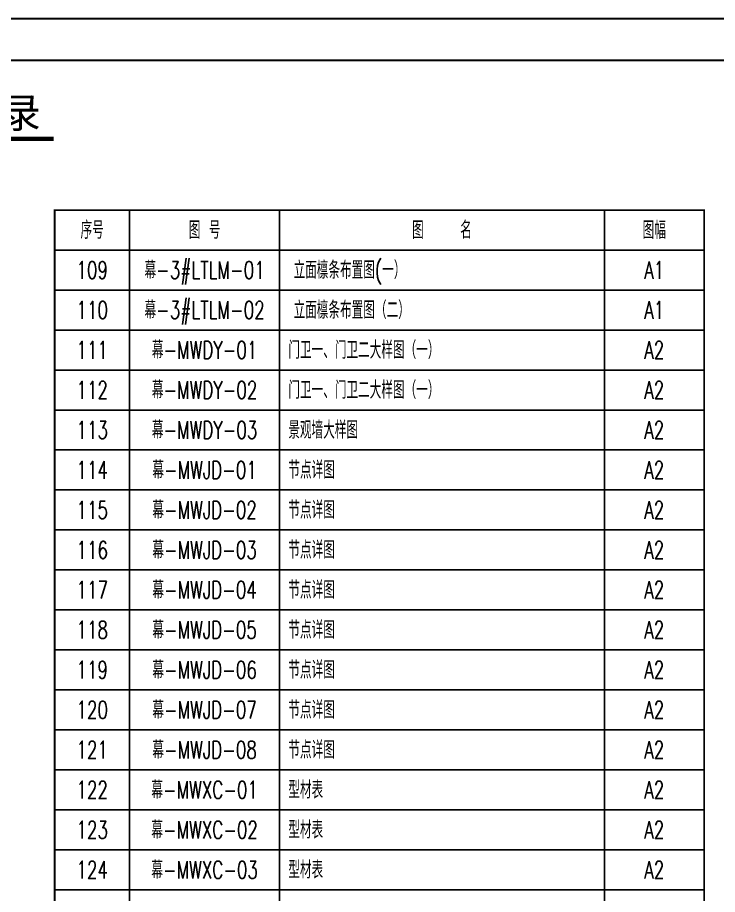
# Model space of a CAD drawing. Extents: x -91868 to -28956, y -158945 to -114385.
# Drawn here: x -90380.7 to -90212.7, y -158734.8 to -158524.2 of the extents above; entities that cross this region are included whole.
import ezdxf
from ezdxf.enums import TextEntityAlignment as Align

# ---------------------------------------------------------------- set-up
doc = ezdxf.new("R2010")
doc.units = 0
for name, color, linetype in [('!ZN1-标注-173', 173, 'Continuous'), ('!ZN7-符号-173', 173, 'Continuous'), ('0-cxFrame', 155, 'Continuous'), ('3符号', 173, 'Continuous'), ('3索引', 3, 'Continuous')]:
    doc.layers.add(name, color=color, linetype=linetype)
doc.layers.add('0-cxText', color=131, linetype='Continuous', lineweight=25)
doc.styles.add('cx_tuming', font='simhei.ttf')
doc.styles.add('cx_tuqian1', font='')
doc.styles.add('DHTEXT-1', font='ROMANS.shx', dxfattribs={"width": 0.7, "bigfont": 'CHINESE.shx'})
doc.styles.add('中南符号', font='simhei.ttf')
doc.styles.add('黑体', font='simhei.ttf', dxfattribs={"height": 12})
doc.styles.get('cx_tuqian1').set_extended_font_data('SimSun')

# ---------------------------------------------------------------- blocks, each defined once
blk = doc.blocks.new('TK22.A2 L(Dragon)')
at = {"layer": '0-cxFrame', "color": 7, "const_width": 0.5}
blk.add_lwpolyline([(0, 0), (-594, 0), (-594, 420), (0, 420)], close=True, dxfattribs=at)
at = {"layer": '0-cxFrame', "const_width": 0.5}
blk.add_lwpolyline([(-80, 10), (-574, 10), (-574, 410), (-80, 410)], close=True, dxfattribs=at)
at = {"style": '黑体', "flags": 4}
blk.add_attdef('图幅', text='', height=3.3, dxfattribs=at).set_placement((-40, 3), align=Align.RIGHT)
at = {"layer": '0-cxText', "flags": 4}
for tag, height, style, p in [('建设单位', 3.5, 'cx_tuming', (-45, 240)), ('项目名称', 3.5, 'cx_tuming', (-45, 210)), ('子项名称', 3.5, 'cx_tuming', (-45, 180)), ('工程编号', 3.3, 'cx_tuqian1', (-35, 165)), ('图名1', 3.5, 'cx_tuming', (-45, 87)), ('图名2', 3.5, 'cx_tuming', (-45, 79)), ('图名3', 3.5, 'cx_tuming', (-45, 71)), ('出图日期', 3.3, 'cx_tuqian1', (-39, 60)), ('专业', 3.3, 'cx_tuqian1', (-55, 52)), ('图号', 3.3, 'cx_tuqian1', (-55, 44)), ('版次', 3.3, 'cx_tuqian1', (-20, 44))]:
    blk.add_attdef(tag, text='', height=height, dxfattribs=dict(at, style=style)).set_placement(p, align=Align.MIDDLE)
at = {"layer": 'Defpoints', "color": 6, "flags": 4}
for tag, height, style, p in [('tufu', 3.3, '黑体', (-12, 12)), ('dwfname', 4, 'cx_tuqian1', (-80, 3))]:
    blk.add_attdef(tag, text='', height=height, dxfattribs=dict(at, style=style)).set_placement(p, align=Align.RIGHT)
blk = doc.blocks.new('*U16')
at = {"const_width": 0.7}
blk.add_lwpolyline([(0, 0), (17.92, 0)], dxfattribs=at)
at = {"color": 0, "style": '中南符号', "flags": 8}
blk.add_attdef('图名', text='', height=5, dxfattribs=at).set_placement((8.96, 1.85), align=Align.CENTER)
blk.add_attdef('比例', (20.72, 1.85), '', height=4, dxfattribs=at)

msp = doc.modelspace()

# ---------------------------------------------------------------- linework, layer by layer
at = {"layer": '3符号', "color": 4, "ltscale": 50}
for p, q in [((-90353.82, -158570.46), (-90353.82, -158580.06)), ((-90317.82, -158570.46), (-90317.82, -158580.06)), ((-90239.82, -158570.46), (-90239.82, -158580.06)), ((-90353.82, -158580.06), (-90353.82, -158925.66)), ((-90317.82, -158580.06), (-90317.82, -158925.66)), ((-90239.82, -158580.06), (-90239.82, -158925.66)), ((-90371.82, -158589.66), (-90215.82, -158589.66)), ((-90371.82, -158599.26), (-90215.82, -158599.26)), ((-90371.82, -158608.86), (-90215.82, -158608.86)), ((-90371.82, -158618.46), (-90215.82, -158618.46)), ((-90371.82, -158628.06), (-90215.82, -158628.06)), ((-90371.82, -158637.66), (-90215.82, -158637.66)), ((-90371.82, -158647.26), (-90215.82, -158647.26)), ((-90371.82, -158656.86), (-90215.82, -158656.86)), ((-90371.82, -158666.46), (-90215.82, -158666.46)), ((-90371.82, -158676.06), (-90215.82, -158676.06)), ((-90371.82, -158685.66), (-90215.82, -158685.66)), ((-90371.82, -158695.26), (-90215.82, -158695.26)), ((-90371.82, -158704.86), (-90215.82, -158704.86)), ((-90371.82, -158714.46), (-90215.82, -158714.46)), ((-90371.82, -158724.06), (-90215.82, -158724.06)), ((-90371.82, -158733.66), (-90215.82, -158733.66))]:
    msp.add_line(p, q, dxfattribs=at)
at = {"layer": '3符号', "color": 2, "const_width": 0.42}
for points in [[(-90371.82, -158570.46), (-90215.82, -158570.46), (-90215.82, -158580.06), (-90371.82, -158580.06)], [(-90371.82, -158580.06), (-90215.82, -158580.06), (-90215.82, -158925.66), (-90371.82, -158925.66)]]:
    msp.add_lwpolyline(points, close=True, dxfattribs=at)

# ---------------------------------------------------------------- block references
at = {"layer": '!ZN7-符号-173', "color": 7, "ltscale": 10}
ref = msp.add_blockref('*U16', (-90397.86, -158553.33), dxfattribs=dict(at, xscale=1.44, yscale=1.44, zscale=1.44))
ref.add_attrib('图名', '目录', dxfattribs={"layer": '0', "color": 0, "height": 7.2, "style": '中南符号'}).set_placement((-90384.96, -158550.67), align=Align.CENTER)
at = {"layer": '0-cxFrame'}
msp.add_blockref('TK22.A2 L(Dragon)', (-90085.59, -158944.47), dxfattribs=at)

# ---------------------------------------------------------------- texts
at = {"layer": '!ZN1-标注-173', "color": 7, "ltscale": 30, "style": 'DHTEXT-1', "width": 0.7}
for s, p in [('幕-3#LTLM-01', (-90335.82, -158586.96)), ('幕-3#LTLM-02', (-90335.82, -158596.56))]:
    msp.add_text(s, height=4.2, dxfattribs=at).set_placement(p, align=Align.CENTER)
for s, p in [('立面檩条布置图(一）', (-90314.46, -158586.96)), ('立面檩条布置图（二）', (-90314.46, -158596.56))]:
    msp.add_text(s, height=4.2, dxfattribs=at).set_placement(p)
at = {"layer": '3符号', "color": 7, "ltscale": 50, "style": 'DHTEXT-1', "width": 0.7}
for s, p in [('序号', (-90362.82, -158577.36)), ('图 号', (-90335.82, -158577.36)), ('图    名', (-90278.82, -158577.36)), ('图幅', (-90227.82, -158577.36)), ('109', (-90362.82, -158586.96)), ('A1', (-90227.82, -158586.96)), ('110', (-90362.82, -158596.56)), ('A1', (-90227.82, -158596.56)), ('111', (-90362.82, -158606.16)), ('A2', (-90227.82, -158606.16)), ('112', (-90362.82, -158615.76)), ('A2', (-90227.82, -158615.76)), ('113', (-90362.82, -158625.36)), ('A2', (-90227.82, -158625.36)), ('114', (-90362.82, -158634.96)), ('A2', (-90227.82, -158634.96)), ('115', (-90362.82, -158644.56)), ('A2', (-90227.82, -158644.56)), ('116', (-90362.82, -158654.16)), ('A2', (-90227.82, -158654.16)), ('117', (-90362.82, -158663.76)), ('A2', (-90227.82, -158663.76)), ('118', (-90362.82, -158673.36)), ('A2', (-90227.82, -158673.36)), ('119', (-90362.82, -158682.96)), ('A2', (-90227.82, -158682.96)), ('120', (-90362.82, -158692.56)), ('A2', (-90227.82, -158692.56)), ('121', (-90362.82, -158702.16)), ('A2', (-90227.82, -158702.16)), ('122', (-90362.82, -158711.76)), ('A2', (-90227.82, -158711.76)), ('123', (-90362.82, -158721.36)), ('A2', (-90227.82, -158721.36)), ('124', (-90362.82, -158730.96)), ('A2', (-90227.82, -158730.96))]:
    msp.add_text(s, height=4.2, dxfattribs=at).set_placement(p, align=Align.CENTER)
at = {"layer": '3索引', "color": 7, "ltscale": 800, "style": 'DHTEXT-1', "width": 0.7}
for s, p in [('幕-MWDY-01', (-90335.82, -158606.16)), ('幕-MWDY-02', (-90335.82, -158615.76)), ('幕-MWDY-03', (-90335.82, -158625.36)), ('幕-MWJD-01', (-90335.82, -158634.96)), ('幕-MWJD-02', (-90335.82, -158644.56)), ('幕-MWJD-03', (-90335.82, -158654.16)), ('幕-MWJD-04', (-90335.82, -158663.76)), ('幕-MWJD-05', (-90335.82, -158673.36)), ('幕-MWJD-06', (-90335.82, -158682.96)), ('幕-MWJD-07', (-90335.82, -158692.56)), ('幕-MWJD-08', (-90335.82, -158702.16)), ('幕-MWXC-01', (-90335.82, -158711.76)), ('幕-MWXC-02', (-90335.82, -158721.36)), ('幕-MWXC-03', (-90335.82, -158730.96))]:
    msp.add_text(s, height=4.2, dxfattribs=at).set_placement(p, align=Align.CENTER)
for s, p in [('门卫一、门卫二大样图（一）', (-90315.72, -158606.16)), ('门卫一、门卫二大样图（一）', (-90315.72, -158615.76)), ('景观墙大样图', (-90315.72, -158625.36)), ('节点详图', (-90315.72, -158634.96)), ('节点详图', (-90315.72, -158644.56)), ('节点详图', (-90315.72, -158654.16)), ('节点详图', (-90315.72, -158663.76)), ('节点详图', (-90315.72, -158673.36)), ('节点详图', (-90315.72, -158682.96)), ('节点详图', (-90315.72, -158692.56)), ('节点详图', (-90315.72, -158702.16)), ('型材表', (-90315.72, -158711.76)), ('型材表', (-90315.72, -158721.36)), ('型材表', (-90315.72, -158730.96))]:
    msp.add_text(s, height=4.2, dxfattribs=at).set_placement(p)

doc.saveas('drawing.dxf')
